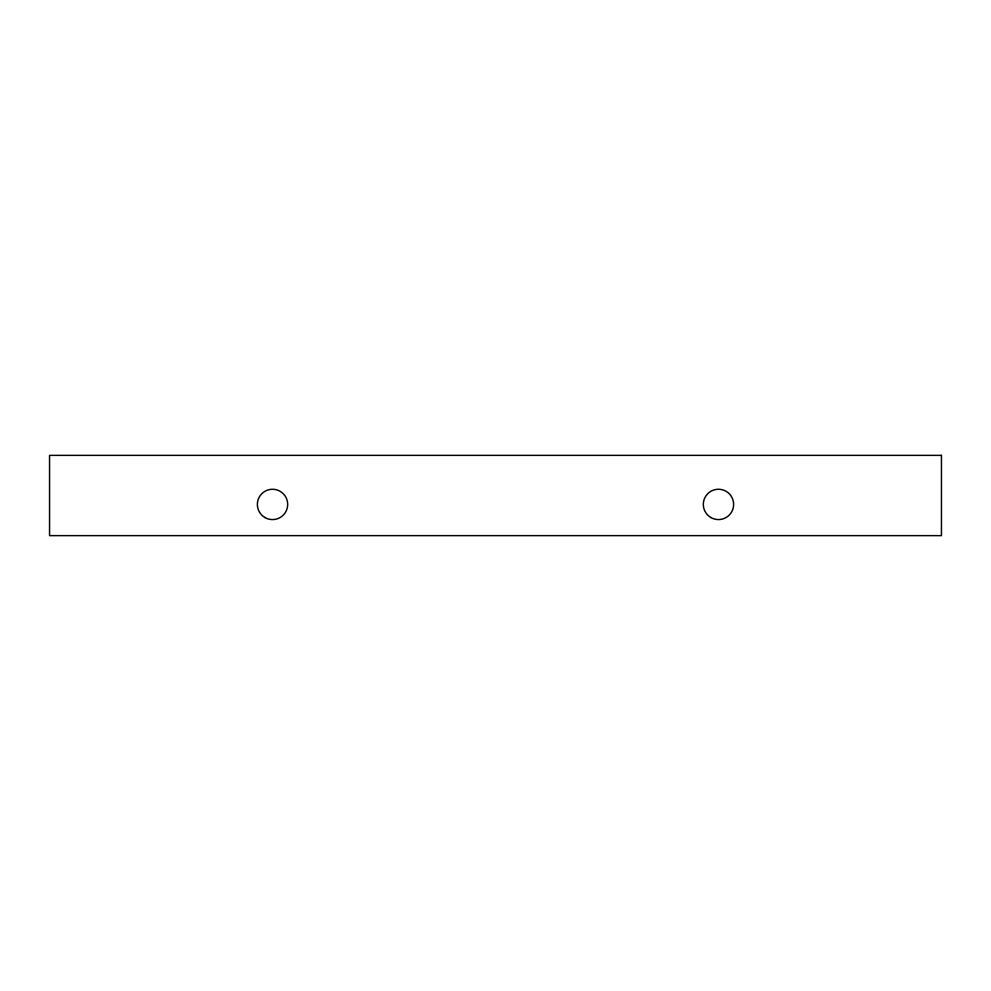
<?xml version="1.0" encoding="UTF-8"?>
<svg xmlns="http://www.w3.org/2000/svg" width="991" height="991" viewBox="0 0 991 991"><rect width="100%" height="100%" fill="white"/><g stroke="black" fill="none" stroke-linecap="round" stroke-linejoin="round"><path stroke-width="1.49" d="M941.45 455.365L49.55 455.365L49.55 535.635L941.45 535.635L941.45 455.365M264.944 517.55A15.162 15.162 0 0 0 287.687 504.419A15.162 15.162 0 0 0 264.944 491.288A15.162 15.162 0 0 0 264.944 517.55M710.894 517.55A15.162 15.162 0 0 0 733.637 504.419A15.162 15.162 0 0 0 710.894 491.288A15.162 15.162 0 0 0 710.894 517.55"/></g></svg>
